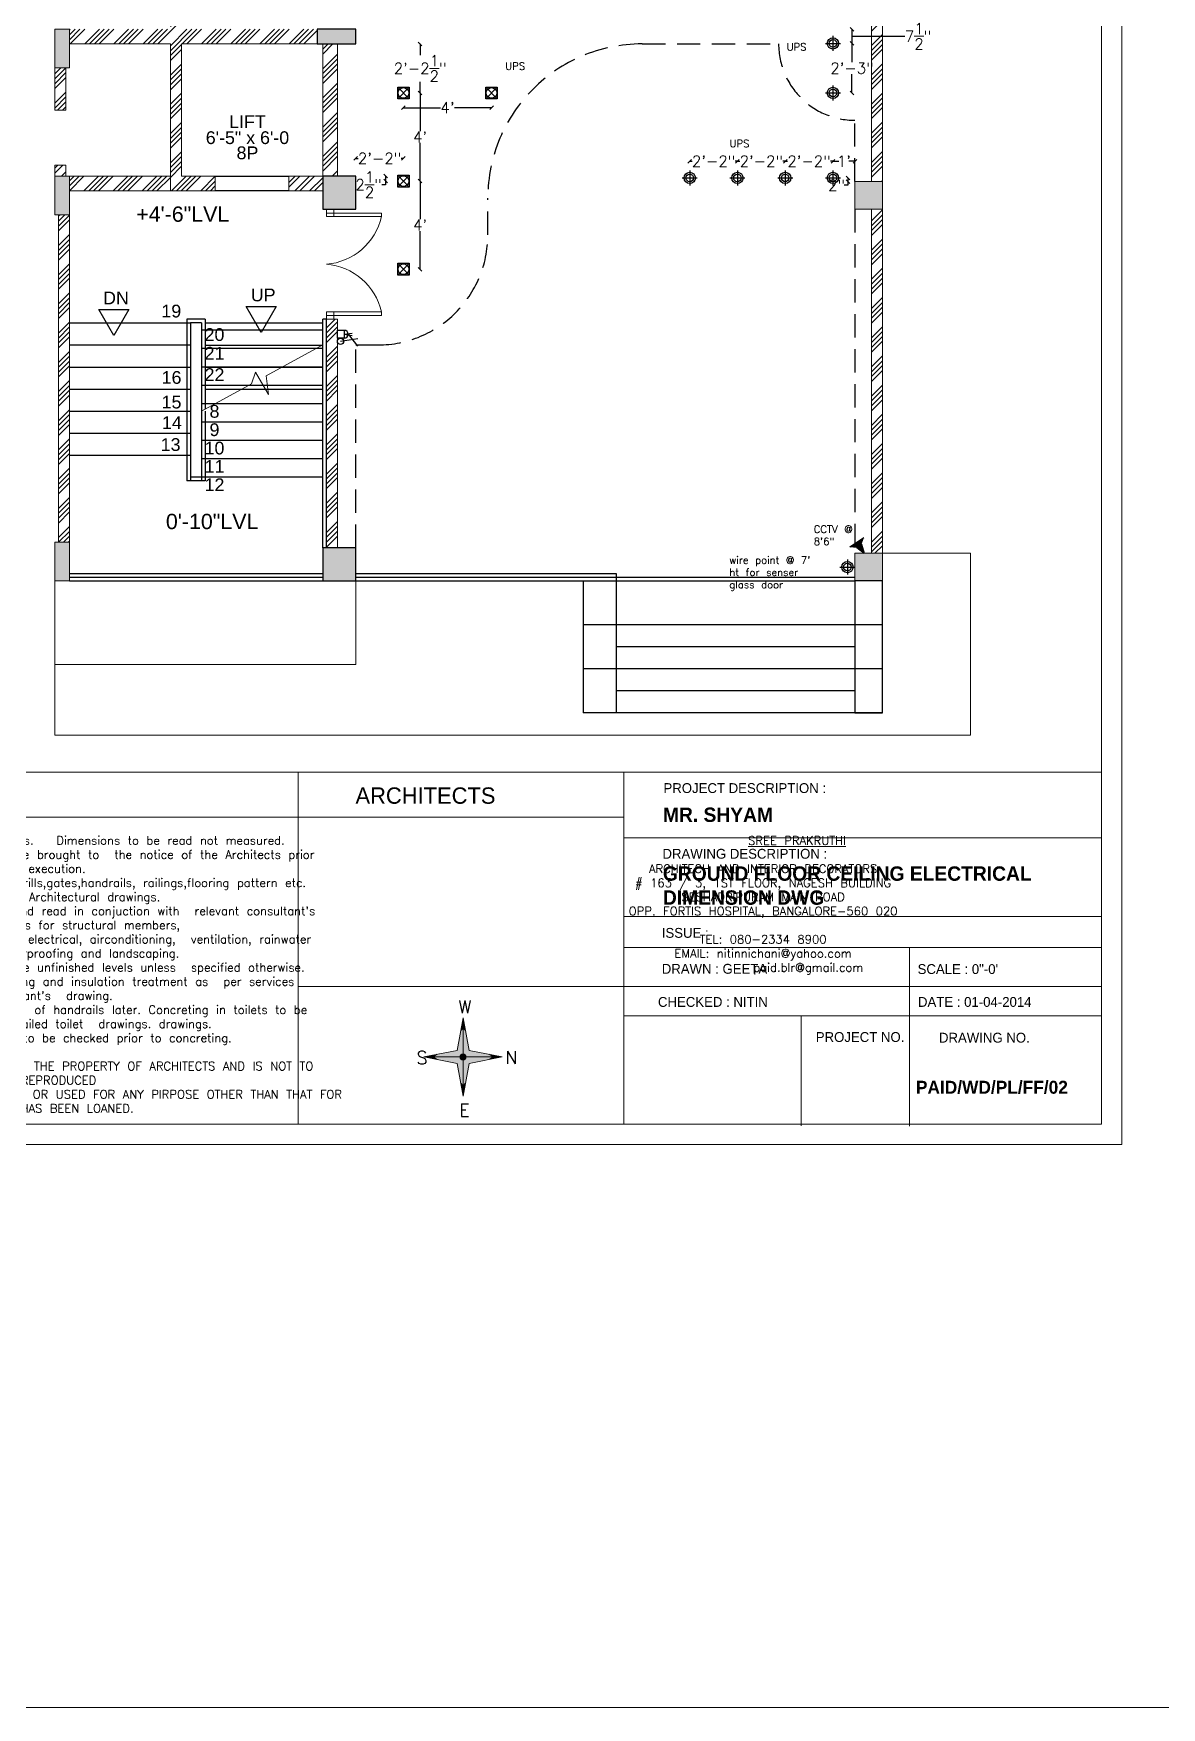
# Model space of a CAD drawing. Header units: inches. Extents: x 111501 to 134888, y 46021 to 52102.
# Drawn here: x 112043 to 112658, y 46021 to 46933 of the extents above; entities that cross this region are included whole.
import ezdxf
from ezdxf.enums import TextEntityAlignment as Align

# ---------------------------------------------------------------- set-up
doc = ezdxf.new("R2010")
doc.units = ezdxf.units.IN
doc.header["$MEASUREMENT"] = 0
doc.linetypes.add('DASHED', pattern=[19.05, 12.7, -6.35])
for name, color, linetype in [('10', 1, 'Continuous'), ('D', 251, 'Continuous'), ('electrical layout', 250, 'Continuous'), ('electrical planing', 251, 'Continuous'), ('H', 9, 'Continuous'), ('RO', 7, 'Continuous'), ('staircase', 6, 'Continuous')]:
    doc.layers.add(name, color=color, linetype=linetype)
for name, color, linetype, lineweight in [('column', 252, 'Continuous', 9), ('dimension', 250, 'Continuous', 0), ('DOOR', 1, 'Continuous', 0), ('SHEET', 7, 'Continuous', 30), ('text1', 7, 'Continuous', 0), ('wall', 7, 'Continuous', 9)]:
    doc.layers.add(name, color=color, linetype=linetype, lineweight=lineweight)
doc.styles.add('A', font='arial.ttf')
doc.styles.get("Standard").update_dxf_attribs({"font": 'txt.shx', "height": 6})
doc.styles.add('style4', font='GOTHIC.TTF', dxfattribs={"height": 18})
doc.dimstyles.new('Standard$0', dxfattribs={"dimtxt": 4, "dimasz": 2, "dimexe": 0.125, "dimexo": 0.125, "dimgap": 0.25, "dimtad": 0, "dimtih": 1, "dimtoh": 1, "dimdec": 1, "dimlfac": -1, "dimzin": 0, "dimdsep": 46, "dimlunit": 4, "dimtxsty": 'Standard', "dimblk": 'OBLIQUE', "dimblk1": 'DOTSMALL', "dimblk2": 'DOTSMALL', "dimcen": 0, "dimse1": 1, "dimse2": 1, "dimadec": 0, "dimazin": 0, "dimtfac": 1, "dimtdec": 1, "dimtofl": 0, "dimtmove": 0, "dimatfit": 3, "dimfxl": 1, "dimtolj": 1, "dimtzin": 0, "dimarcsym": 0})
pattern_1 = [(45, (62.915, 38.135), (-7.9549513, 7.9549513), []), (45, (65.566, 38.135), (-7.9549513, 7.9549513), []), (45, (68.218, 38.135), (-7.9549513, 7.9549513), []), (45, (70.87, 38.135), (-7.9549513, 7.9549513), [])]
pattern_2 = [(45, (13176.3165, 38.135), (-3.97747564, 3.97747564), []), (45, (13178.968, 38.135), (-3.97747564, 3.97747564), [])]

# ---------------------------------------------------------------- blocks, each defined once
blk = doc.blocks.new('cctv')
at = {"layer": 'electrical layout'}
h = blk.add_hatch(color=122, dxfattribs=at)
h.set_gradient(color1=(19, 236, 153), color2=(76, 0, 0), one_color=1)
h.paths.add_polyline_path([(24133.65, 5037.24), (24127.98, 5043.08), (24131.36, 5042.62), (24135.52, 5044.65), (24133.39, 5040.62)])
h = blk.add_hatch(color=122, dxfattribs=at)
h.set_gradient(color1=(19, 236, 153), color2=(76, 0, 0), rotation=90, one_color=1, name='HEMISPHERICAL')
h.paths.add_polyline_path([(24127.98, 5043.08), (24131.36, 5042.62), (24135.52, 5044.65), (24133.39, 5040.62), (24133.65, 5037.24)])
at = {"layer": 'electrical layout', "color": 7}
blk.add_lwpolyline([(24133.39, 5040.62), (24135.52, 5044.65), (24135.52, 5044.65), (24131.36, 5042.62)], dxfattribs=at)
blk = doc.blocks.new('cct')
at = {"linetype": 'ByBlock'}
for p, q in [((-259.9, 4767.2), (-256.1, 4774.3)), ((-252.5, 4770.7), (-259.9, 4767.2)), ((-256.1, 4774.3), (-256.6, 4780.6)), ((-256.6, 4780.6), (-246.3, 4769.8))]:
    blk.add_line(p, q, dxfattribs=at)
at = {"layer": 'electrical planing', "color": 6, "xscale": 1.768501453454219, "yscale": 1.768501453454219, "zscale": 1.768501453454219, "rotation": 179.2941866071456}
blk.add_blockref('cctv', (42530.4, 13162.2), dxfattribs=at)
blk = doc.blocks.new('15 amp')
at = {"color": 6}
for q in [(24132.99, 4855.15), (24133.82, 4855.15)]:
    blk.add_line((24133.41, 4852.4), q, dxfattribs=at)
blk.add_lwpolyline([(24132.02, 4852.4), (24134.79, 4852.4), (24134.79, 4849.94), (24132.02, 4849.94)], close=True, dxfattribs=at)
blk.add_arc((24133.41, 4852.4), 1.38, 0, 180, dxfattribs=at)
blk = doc.blocks.new('_Oblique')
at = {"color": 0, "linetype": 'ByBlock', "lineweight": -2}
blk.add_line((-0.5, -0.5), (0.5, 0.5), dxfattribs=at)
blk = doc.blocks.new('*D1129')
at = {"layer": 'Defpoints', "color": 0, "transparency": 16777216}
for p in [(112244.62, 46864.59), (112218.62, 46854.95), (112244.62, 46852.24)]:
    blk.add_point(p, dxfattribs=at)
at = {"layer": 'dimension', "color": 0, "lineweight": -2, "transparency": 16777216}
for p, q in [((112218.62, 46864.59), (112219.87, 46864.59)), ((112244.62, 46864.59), (112243.37, 46864.59))]:
    blk.add_line(p, q, dxfattribs=at)
at = {"layer": 'dimension', "color": 0, "lineweight": -2, "transparency": 16777216, "xscale": 2, "yscale": 2, "zscale": 2, "rotation": 180}
blk.add_blockref('_Oblique', (112218.62, 46864.59), dxfattribs=at)
at = {"layer": 'dimension', "color": 0, "lineweight": -2, "transparency": 16777216, "xscale": 2, "yscale": 2, "zscale": 2}
blk.add_blockref('_Oblique', (112244.62, 46864.59), dxfattribs=at)
at = {"layer": 'dimension', "color": 0, "lineweight": 5, "transparency": 16777216, "insert": (112231.62, 46864.59), "char_height": 6, "attachment_point": 5}
blk.add_mtext('\\A1;2\'-2"', dxfattribs=at)
blk = doc.blocks.new('_DOTSMALL')
at = {"color": 0, "linetype": 'ByBlock', "lineweight": -2, "const_width": 0.5}
blk.add_lwpolyline([(-0.0625, 0, 1), (0.0625, 0, 1)], format="xyb", close=True, dxfattribs=at)
blk = doc.blocks.new('*D1130')
at = {"layer": 'Defpoints', "color": 0, "transparency": 16777216}
for p in [(112244.62, 46852.24), (112253.72, 46852.24), (112244.62, 46804.24)]:
    blk.add_point(p, dxfattribs=at)
at = {"layer": 'dimension', "color": 0, "lineweight": -2, "transparency": 16777216}
for p, q in [((112253.72, 46852.24), (112253.72, 46831.49)), ((112253.72, 46804.24), (112253.72, 46824.99))]:
    blk.add_line(p, q, dxfattribs=at)
at = {"layer": 'dimension', "color": 0, "lineweight": -2, "transparency": 16777216, "xscale": 2, "yscale": 2, "zscale": 2}
for p, rotation in [((112253.72, 46852.24), 90), ((112253.72, 46804.24), 270)]:
    blk.add_blockref('_Oblique', p, dxfattribs=dict(at, rotation=rotation))
at = {"layer": 'dimension', "color": 0, "lineweight": 5, "transparency": 16777216, "insert": (112253.72, 46828.24), "char_height": 6, "attachment_point": 5}
blk.add_mtext("\\A1;4'", dxfattribs=at)
blk = doc.blocks.new('*D1131')
at = {"layer": 'Defpoints', "color": 0, "lineweight": 5, "transparency": 16777216}
for p in [(112244.62, 46900.24), (112253.72, 46900.24), (112244.62, 46852.24)]:
    blk.add_point(p, dxfattribs=at)
at = {"layer": 'dimension', "color": 0, "lineweight": -2, "transparency": 16777216}
for p, q in [((112253.72, 46900.24), (112253.72, 46879.49)), ((112253.72, 46852.24), (112253.72, 46872.99))]:
    blk.add_line(p, q, dxfattribs=at)
at = {"layer": 'dimension', "color": 0, "lineweight": -2, "transparency": 16777216, "xscale": 2, "yscale": 2, "zscale": 2}
for p, rotation in [((112253.72, 46900.24), 90), ((112253.72, 46852.24), 270)]:
    blk.add_blockref('_Oblique', p, dxfattribs=dict(at, rotation=rotation))
at = {"layer": 'dimension', "color": 0, "lineweight": 5, "transparency": 16777216, "insert": (112253.72, 46876.24), "char_height": 6, "attachment_point": 5}
blk.add_mtext("\\A1;4'", dxfattribs=at)
blk = doc.blocks.new('*D1132')
at = {"layer": 'Defpoints', "color": 0, "lineweight": 5, "transparency": 16777216}
for p in [(112253.72, 46926.95), (112259.09, 46926.95), (112244.62, 46900.24)]:
    blk.add_point(p, dxfattribs=at)
at = {"layer": 'dimension', "color": 0, "lineweight": -2, "transparency": 16777216}
for p, q in [((112253.72, 46926.95), (112253.72, 46920.85)), ((112253.72, 46900.24), (112253.72, 46906.35))]:
    blk.add_line(p, q, dxfattribs=at)
at = {"layer": 'dimension', "color": 0, "lineweight": -2, "transparency": 16777216, "xscale": 2, "yscale": 2, "zscale": 2}
for p, rotation in [((112253.72, 46926.95), 90), ((112253.72, 46900.24), 270)]:
    blk.add_blockref('_Oblique', p, dxfattribs=dict(at, rotation=rotation))
at = {"layer": 'dimension', "color": 0, "lineweight": 5, "transparency": 16777216, "insert": (112253.72, 46913.6), "char_height": 6, "attachment_point": 5}
blk.add_mtext('\\A1;2\'-2{\\H1.000000x;\\S1/2;}"', dxfattribs=at)
blk = doc.blocks.new('*D1133')
at = {"layer": 'Defpoints', "color": 0, "transparency": 16777216}
for p in [(112244.62, 46900.24), (112292.62, 46900.24), (112292.62, 46892.19)]:
    blk.add_point(p, dxfattribs=at)
at = {"layer": 'dimension', "color": 0, "lineweight": -2, "transparency": 16777216}
for p, q in [((112244.62, 46892.19), (112264.87, 46892.19)), ((112292.62, 46892.19), (112272.37, 46892.19))]:
    blk.add_line(p, q, dxfattribs=at)
at = {"layer": 'dimension', "color": 0, "lineweight": -2, "transparency": 16777216, "xscale": 2, "yscale": 2, "zscale": 2, "rotation": 180}
blk.add_blockref('_Oblique', (112244.62, 46892.19), dxfattribs=at)
at = {"layer": 'dimension', "color": 0, "lineweight": -2, "transparency": 16777216, "xscale": 2, "yscale": 2, "zscale": 2}
blk.add_blockref('_Oblique', (112292.62, 46892.19), dxfattribs=at)
at = {"layer": 'dimension', "color": 0, "lineweight": 5, "transparency": 16777216, "insert": (112268.62, 46892.19), "char_height": 6, "attachment_point": 5}
blk.add_mtext("\\A1;4'", dxfattribs=at)
blk = doc.blocks.new('*D1147')
at = {"layer": 'Defpoints', "color": 0, "lineweight": 5, "transparency": 16777216}
for p in [(112477.51, 46934.95), (112478.61, 46927.24), (112489, 46927.24)]:
    blk.add_point(p, dxfattribs=at)
at = {"layer": 'dimension', "color": 0, "lineweight": -2, "transparency": 16777216}
for p, q in [((112489, 46934.95), (112489, 46927.24)), ((112489, 46931.1), (112517.25, 46931.1)), ((112517.25, 46931.1), (112517.75, 46931.1))]:
    blk.add_line(p, q, dxfattribs=at)
at = {"layer": 'dimension', "color": 0, "lineweight": -2, "transparency": 16777216, "xscale": 2, "yscale": 2, "zscale": 2}
for p, rotation in [((112489, 46934.95), 90), ((112489, 46927.24), 270)]:
    blk.add_blockref('_Oblique', p, dxfattribs=dict(at, rotation=rotation))
at = {"layer": 'dimension', "color": 0, "lineweight": 5, "transparency": 16777216, "insert": (112525, 46931.1), "char_height": 6, "attachment_point": 5}
blk.add_mtext('\\A1;7{\\H1.000000x;\\S1/2;}"', dxfattribs=at)
blk = doc.blocks.new('*D1148')
at = {"layer": 'Defpoints', "color": 0, "lineweight": 5, "transparency": 16777216}
for p in [(112478.61, 46927.24), (112478.61, 46900.24), (112489, 46900.24)]:
    blk.add_point(p, dxfattribs=at)
at = {"layer": 'dimension', "color": 0, "lineweight": -2, "transparency": 16777216}
for p, q in [((112489, 46927.24), (112489, 46916.99)), ((112489, 46900.24), (112489, 46910.49))]:
    blk.add_line(p, q, dxfattribs=at)
at = {"layer": 'dimension', "color": 0, "lineweight": -2, "transparency": 16777216, "xscale": 2, "yscale": 2, "zscale": 2}
for p, rotation in [((112489, 46927.24), 90), ((112489, 46900.24), 270)]:
    blk.add_blockref('_Oblique', p, dxfattribs=dict(at, rotation=rotation))
at = {"layer": 'dimension', "color": 0, "lineweight": 5, "transparency": 16777216, "insert": (112489, 46913.74), "char_height": 6, "attachment_point": 5}
blk.add_mtext('\\A1;2\'-3"', dxfattribs=at)
blk = doc.blocks.new('*D1149')
at = {"layer": 'Defpoints', "color": 0, "transparency": 16777216}
for p in [(112478.61, 46863.07), (112478.61, 46853.95), (112490.61, 46851.95)]:
    blk.add_point(p, dxfattribs=at)
at = {"layer": 'dimension', "color": 0, "lineweight": -2, "transparency": 16777216}
for p, q in [((112478.61, 46863.07), (112481.86, 46863.07)), ((112490.61, 46863.07), (112487.36, 46863.07))]:
    blk.add_line(p, q, dxfattribs=at)
at = {"layer": 'dimension', "color": 0, "lineweight": -2, "transparency": 16777216, "xscale": 2, "yscale": 2, "zscale": 2, "rotation": 180}
blk.add_blockref('_Oblique', (112478.61, 46863.07), dxfattribs=at)
at = {"layer": 'dimension', "color": 0, "lineweight": -2, "transparency": 16777216, "xscale": 2, "yscale": 2, "zscale": 2}
blk.add_blockref('_Oblique', (112490.61, 46863.07), dxfattribs=at)
at = {"layer": 'dimension', "color": 0, "lineweight": 5, "transparency": 16777216, "insert": (112484.61, 46863.07), "char_height": 6, "attachment_point": 5}
blk.add_mtext("\\A1;1'", dxfattribs=at)
blk = doc.blocks.new('*D1150')
at = {"layer": 'Defpoints', "color": 0, "transparency": 16777216}
for p in [(112478.61, 46853.95), (112486.82, 46851.95), (112490.61, 46851.95)]:
    blk.add_point(p, dxfattribs=at)
at = {"layer": 'dimension', "color": 0, "lineweight": -2, "transparency": 16777216}
for p, q in [((112486.82, 46849.95), (112484.82, 46849.95)), ((112486.82, 46853.95), (112486.82, 46851.95)), ((112486.82, 46851.95), (112486.82, 46849.95))]:
    blk.add_line(p, q, dxfattribs=at)
at = {"layer": 'dimension', "color": 0, "lineweight": -2, "transparency": 16777216, "xscale": 2, "yscale": 2, "zscale": 2}
for p, rotation in [((112486.82, 46853.95), 90), ((112486.82, 46851.95), 270)]:
    blk.add_blockref('_Oblique', p, dxfattribs=dict(at, rotation=rotation))
at = {"layer": 'dimension', "color": 0, "lineweight": 5, "transparency": 16777216, "insert": (112480.57, 46849.95), "char_height": 6, "attachment_point": 5}
blk.add_mtext('\\A1;2"', dxfattribs=at)
blk = doc.blocks.new('*D1151')
at = {"layer": 'Defpoints', "color": 0, "lineweight": 5, "transparency": 16777216}
for p in [(112452.61, 46863.07), (112452.61, 46853.95), (112478.61, 46853.95)]:
    blk.add_point(p, dxfattribs=at)
at = {"layer": 'dimension', "color": 0, "lineweight": -2, "transparency": 16777216}
for p, q in [((112452.61, 46863.07), (112453.86, 46863.07)), ((112478.61, 46863.07), (112477.36, 46863.07))]:
    blk.add_line(p, q, dxfattribs=at)
at = {"layer": 'dimension', "color": 0, "lineweight": -2, "transparency": 16777216, "xscale": 2, "yscale": 2, "zscale": 2, "rotation": 180}
blk.add_blockref('_Oblique', (112452.61, 46863.07), dxfattribs=at)
at = {"layer": 'dimension', "color": 0, "lineweight": -2, "transparency": 16777216, "xscale": 2, "yscale": 2, "zscale": 2}
blk.add_blockref('_Oblique', (112478.61, 46863.07), dxfattribs=at)
at = {"layer": 'dimension', "color": 0, "lineweight": 5, "transparency": 16777216, "insert": (112465.61, 46863.07), "char_height": 6, "attachment_point": 5}
blk.add_mtext('\\A1;2\'-2"', dxfattribs=at)
blk = doc.blocks.new('*D1152')
at = {"layer": 'Defpoints', "color": 0, "lineweight": 5, "transparency": 16777216}
for p in [(112426.61, 46863.07), (112426.61, 46853.95), (112452.61, 46853.95)]:
    blk.add_point(p, dxfattribs=at)
at = {"layer": 'dimension', "color": 0, "lineweight": -2, "transparency": 16777216}
for p, q in [((112426.61, 46863.07), (112427.86, 46863.07)), ((112452.61, 46863.07), (112451.36, 46863.07))]:
    blk.add_line(p, q, dxfattribs=at)
at = {"layer": 'dimension', "color": 0, "lineweight": -2, "transparency": 16777216, "xscale": 2, "yscale": 2, "zscale": 2, "rotation": 180}
blk.add_blockref('_Oblique', (112426.61, 46863.07), dxfattribs=at)
at = {"layer": 'dimension', "color": 0, "lineweight": -2, "transparency": 16777216, "xscale": 2, "yscale": 2, "zscale": 2}
blk.add_blockref('_Oblique', (112452.61, 46863.07), dxfattribs=at)
at = {"layer": 'dimension', "color": 0, "lineweight": 5, "transparency": 16777216, "insert": (112439.61, 46863.07), "char_height": 6, "attachment_point": 5}
blk.add_mtext('\\A1;2\'-2"', dxfattribs=at)
blk = doc.blocks.new('*D1153')
at = {"layer": 'Defpoints', "color": 0, "lineweight": 5, "transparency": 16777216}
for p in [(112400.61, 46863.07), (112400.61, 46853.95), (112426.61, 46853.95)]:
    blk.add_point(p, dxfattribs=at)
at = {"layer": 'dimension', "color": 0, "lineweight": -2, "transparency": 16777216}
for p, q in [((112400.61, 46863.07), (112401.86, 46863.07)), ((112426.61, 46863.07), (112425.36, 46863.07))]:
    blk.add_line(p, q, dxfattribs=at)
at = {"layer": 'dimension', "color": 0, "lineweight": -2, "transparency": 16777216, "xscale": 2, "yscale": 2, "zscale": 2, "rotation": 180}
blk.add_blockref('_Oblique', (112400.61, 46863.07), dxfattribs=at)
at = {"layer": 'dimension', "color": 0, "lineweight": -2, "transparency": 16777216, "xscale": 2, "yscale": 2, "zscale": 2}
blk.add_blockref('_Oblique', (112426.61, 46863.07), dxfattribs=at)
at = {"layer": 'dimension', "color": 0, "lineweight": 5, "transparency": 16777216, "insert": (112413.61, 46863.07), "char_height": 6, "attachment_point": 5}
blk.add_mtext('\\A1;2\'-2"', dxfattribs=at)
blk = doc.blocks.new('*D1338')
at = {"layer": 'Defpoints', "color": 0, "transparency": 16777216}
for p in [(112218.62, 46854.95), (112234.89, 46852.24), (112244.62, 46852.24)]:
    blk.add_point(p, dxfattribs=at)
at = {"layer": 'dimension', "color": 0, "lineweight": -2, "transparency": 16777216}
for p, q in [((112234.89, 46850.24), (112232.89, 46850.24)), ((112234.89, 46854.95), (112234.89, 46852.24)), ((112234.89, 46852.24), (112234.89, 46850.24))]:
    blk.add_line(p, q, dxfattribs=at)
at = {"layer": 'dimension', "color": 0, "lineweight": -2, "transparency": 16777216, "xscale": 2, "yscale": 2, "zscale": 2}
for p, rotation in [((112234.89, 46854.95), 90), ((112234.89, 46852.24), 270)]:
    blk.add_blockref('_Oblique', p, dxfattribs=dict(at, rotation=rotation))
at = {"layer": 'dimension', "color": 0, "lineweight": 5, "transparency": 16777216, "insert": (112225.64, 46850.24), "char_height": 6, "attachment_point": 5}
blk.add_mtext('\\A1;2{\\H1.000000x;\\S1/2;}"', dxfattribs=at)

msp = doc.modelspace()

# ---------------------------------------------------------------- hatches: boundary and pattern name
at = {"layer": 'column'}
h = msp.add_hatch(color=256, dxfattribs=at)
h.paths.add_polyline_path([(112218.62, 47038.24), (112200.62, 47038.24), (112200.62, 47020.24), (112218.62, 47020.24)])
h.paths.add_polyline_path([(112197.62, 46926.95), (112218.62, 46926.95), (112218.62, 46934.95), (112197.62, 46934.95)])
h.paths.add_polyline_path([(112218.62, 46854.95), (112200.62, 46854.95), (112200.62, 46836.95), (112218.62, 46836.95)])
h = msp.add_hatch(color=256, dxfattribs=at)
h.paths.add_polyline_path([(112054.62, 46934.95), (112054.62, 46913.95), (112062.62, 46913.95), (112062.62, 46934.95)])
h.paths.add_polyline_path([(112054.62, 46854.95), (112054.62, 46833.95), (112062.62, 46833.95), (112062.62, 46854.95)])
h = msp.add_hatch(color=256, dxfattribs=at)
h.paths.add_polyline_path([(112505.61, 46848), (112505.61, 46837), (112494.61, 46837), (112494.61, 46848)])
h.paths.add_polyline_path([(112494.61, 46848), (112494.61, 46852), (112505.61, 46852), (112505.61, 46848)])
h.paths.add_polyline_path([(112494.61, 46837), (112490.61, 46837), (112490.61, 46848), (112494.61, 46848)])
h.paths.add_polyline_path([(112490.61, 46852), (112494.61, 46852), (112494.61, 46848), (112490.61, 46848)])
for points in [[(112054.62, 46655.52), (112054.62, 46634.52), (112062.62, 46634.52), (112062.62, 46655.52)], [(112218.62, 46652.52), (112200.62, 46652.52), (112200.62, 46634.52), (112218.62, 46634.52)]]:
    msp.add_hatch(color=256, dxfattribs=at).paths.add_polyline_path(points)
h = msp.add_hatch(color=256, dxfattribs=at)
h.paths.add_polyline_path([(112505.61, 46645.52), (112505.61, 46634.52), (112494.61, 46634.52), (112494.61, 46645.52)])
h.paths.add_polyline_path([(112494.61, 46645.52), (112494.61, 46649.52), (112505.61, 46649.52), (112505.61, 46645.52)])
h.paths.add_polyline_path([(112494.61, 46634.52), (112490.61, 46634.52), (112490.61, 46645.52), (112494.61, 46645.52)])
h.paths.add_polyline_path([(112490.61, 46649.52), (112494.61, 46649.52), (112494.61, 46645.52), (112490.61, 46645.52)])
at = {"layer": 'SHEET', "lineweight": 5}
h = msp.add_hatch(color=0, dxfattribs=at)
h.set_gradient(color1=(0, 0, 41), one_color=1, tint=1, name='CYLINDER')
h.paths.add_polyline_path([(112277.11, 46396.56), (112275.81, 46389.53), (112277.11, 46390.84)])
h.paths.add_polyline_path([(112277.11, 46396.56), (112277.11, 46390.84), (112278.41, 46389.53)])
h = msp.add_hatch(color=0, dxfattribs=at)
h.set_gradient(color1=(186, 79, 131), one_color=1, tint=1, name='INVHEMISPHERICAL')
h.paths.add_polyline_path([(112260.75, 46375.18), (112262.95, 46373.76), (112273.81, 46371.62), (112275.81, 46360.82), (112277.11, 46359.51), (112277.11, 46375.18)])
h.paths.add_polyline_path([(112293.47, 46375.18), (112291.27, 46376.6), (112280.41, 46378.73), (112278.41, 46389.53), (112277.11, 46390.84), (112277.11, 46375.18)])
h = msp.add_hatch(color=0, dxfattribs=at)
h.set_gradient(color1=(186, 79, 131), one_color=1, tint=1, name='CURVED')
h.paths.add_polyline_path([(112277.11, 46390.84), (112275.81, 46389.53), (112273.81, 46378.73), (112262.95, 46376.6), (112260.75, 46375.18), (112277.11, 46375.18)])
h.paths.add_polyline_path([(112277.11, 46359.51), (112278.41, 46360.82), (112280.41, 46371.62), (112291.27, 46373.76), (112293.47, 46375.18), (112277.11, 46375.18)])
h = msp.add_hatch(color=0, dxfattribs=at)
h.set_gradient(color1=(0, 0, 41), one_color=1, tint=1, name='CURVED')
h.paths.add_polyline_path([(112255.73, 46375.18), (112260.75, 46375.18), (112262.95, 46376.6)])
h.paths.add_polyline_path([(112255.73, 46375.18), (112262.95, 46373.76), (112260.75, 46375.18)])
h = msp.add_hatch(color=0, dxfattribs=at)
h.set_gradient(color1=(186, 79, 131), one_color=1, tint=1, name='SPHERICAL')
edge = h.paths.add_edge_path()
edge.add_arc((112277.11, 46375.18), 1.72, 0, 360)
h = msp.add_hatch(color=0, dxfattribs=at)
h.set_gradient(color1=(0, 0, 41), one_color=1, tint=1, name='INVCURVED')
h.paths.add_polyline_path([(112298.49, 46375.18), (112293.47, 46375.18), (112291.27, 46373.76)])
h.paths.add_polyline_path([(112298.49, 46375.18), (112291.27, 46376.6), (112293.47, 46375.18)])
h = msp.add_hatch(color=0, dxfattribs=at)
h.set_gradient(color1=(0, 0, 41), one_color=1, tint=1)
h.paths.add_polyline_path([(112277.11, 46359.51), (112275.81, 46360.82), (112277.11, 46353.8)])
h.paths.add_polyline_path([(112277.11, 46353.8), (112278.41, 46360.82), (112277.11, 46359.51)])
at = {"layer": 'wall', "lineweight": 5}
h = msp.add_hatch(dxfattribs=at)
h.set_pattern_fill('ANSI34', color=256, scale=15, style=0)
h.set_pattern_definition(pattern_1)
h.paths.add_polyline_path([(112117.62, 46926.95), (112117.62, 46846.95), (112142.12, 46846.95), (112142.12, 46854.95), (112123.62, 46854.95), (112123.62, 46926.95), (112197.62, 46926.95), (112197.62, 46934.95), (112123.62, 46934.95), (112123.62, 47025.74), (112117.62, 47025.74), (112117.62, 46934.95), (112062.62, 46934.95), (112062.62, 46926.95)])
h = msp.add_hatch(dxfattribs=at)
h.set_pattern_fill('ANSI34', color=256, scale=15, style=0)
h.set_pattern_definition(pattern_1)
h.paths.add_polyline_path([(112499.61, 46851.95), (112505.61, 46851.95), (112505.61, 47021.74), (112499.61, 47021.74)])
h = msp.add_hatch(dxfattribs=at)
h.set_pattern_fill('ANSI34', color=256, scale=15, style=0)
h.set_pattern_definition(pattern_1)
h.paths.add_polyline_path([(112200.62, 46854.95), (112208.62, 46854.95), (112208.62, 46926.95), (112200.62, 46926.95)])
h = msp.add_hatch(dxfattribs=at)
h.set_pattern_fill('ANSI34', color=256, scale=15, style=0)
h.set_pattern_definition(pattern_1)
h.paths.add_polyline_path([(112054.62, 46890.95), (112060.62, 46890.95), (112060.62, 46913.95), (112054.62, 46913.95)])
h = msp.add_hatch(dxfattribs=at)
h.set_pattern_fill('ANSI32', color=256, scale=15, style=0)
h.set_pattern_definition(pattern_2)
h.paths.add_polyline_path([(112054.62, 46860.95), (112054.62, 46854.95), (112060.62, 46854.95), (112060.62, 46860.95)])
h = msp.add_hatch(dxfattribs=at)
h.set_pattern_fill('ANSI34', color=256, scale=15, style=0)
h.set_pattern_definition(pattern_1)
h.paths.add_polyline_path([(112062.62, 46846.95), (112117.62, 46846.95), (112117.62, 46854.95), (112062.62, 46854.95)])
h = msp.add_hatch(dxfattribs=at)
h.set_pattern_fill('ANSI32', color=256, scale=15, style=0)
h.set_pattern_definition(pattern_2)
h.paths.add_polyline_path([(112182.12, 46846.95), (112200.62, 46846.95), (112200.62, 46854.95), (112182.12, 46854.95)])
h = msp.add_hatch(dxfattribs=at)
h.set_pattern_fill('ANSI34', color=256, scale=15, style=0)
h.set_pattern_definition(pattern_1)
h.paths.add_polyline_path([(112062.62, 46655.52), (112062.62, 46833.95), (112056.62, 46833.95), (112056.62, 46655.52), (112062.62, 46655.52)])
h = msp.add_hatch(dxfattribs=at)
h.set_pattern_fill('ANSI34', color=256, scale=15, style=0)
h.set_pattern_definition(pattern_1)
h.paths.add_polyline_path([(112505.61, 46649.52), (112505.61, 46836.95), (112499.61, 46836.95), (112499.61, 46742.95), (112499.61, 46649.52)])
h = msp.add_hatch(dxfattribs=at)
h.set_pattern_fill('ANSI34', color=256, scale=15, style=0)
h.set_pattern_definition(pattern_1)
h.paths.add_polyline_path([(112202.62, 46652.52), (112202.62, 46776.95), (112208.62, 46776.95), (112208.62, 46770.95), (112208.62, 46766.7), (112208.62, 46765.23, 0.072171), (112208.62, 46764.73), (112208.62, 46652.52)])

# ---------------------------------------------------------------- linework, layer by layer
at = {"lineweight": 5}
msp.add_lwpolyline([(112202.62, 46652.52), (112208.62, 46652.52), (112208.62, 46776.95), (112202.62, 46776.95)], close=True, dxfattribs=at)
at = {"layer": '10', "linetype": 'Continuous'}
for p, q in [((112136.56, 46776.97), (112126.68, 46776.97)), ((112134.56, 46774.97), (112128.68, 46774.97))]:
    msp.add_line(p, q, dxfattribs=at)
for points in [[(112086.86, 46768.22), (112078.69, 46782.38), (112095.04, 46782.38)], [(112167.08, 46769.85), (112158.91, 46784.01), (112175.26, 46784.01)]]:
    msp.add_lwpolyline(points, close=True, dxfattribs=at)
at = {"layer": 'column'}
msp.add_line((112200.62, 46776.95), (112200.62, 46774.95), dxfattribs=at)
for points in [[(112062.62, 46913.95), (112062.62, 46934.95), (112054.62, 46934.95), (112054.62, 46913.95)], [(112062.62, 46833.95), (112062.62, 46854.95), (112054.62, 46854.95), (112054.62, 46833.95)], [(112505.61, 46851.95), (112490.61, 46851.95), (112490.61, 46836.95), (112505.61, 46836.95)], [(112062.62, 46634.52), (112062.62, 46655.52), (112054.62, 46655.52), (112054.62, 46634.52)], [(112505.61, 46649.52), (112490.61, 46649.52), (112490.61, 46634.52), (112505.61, 46634.52)]]:
    msp.add_lwpolyline(points, close=True, dxfattribs=at)
at = {"layer": 'DOOR', "linetype": 'Continuous'}
for p, q in [((112169.8, 46746.17), (112200.62, 46762.97)), ((112134.56, 46726.97), (112161.86, 46741.84)), ((112163.93, 46748.15), (112161.86, 46741.84)), ((112163.93, 46748.15), (112171.17, 46736.06)), ((112171.17, 46736.06), (112169.8, 46746.17))]:
    msp.add_line(p, q, dxfattribs=at)
at = {"layer": 'DOOR', "color": 5, "linetype": 'Continuous', "lineweight": 0, "elevation": 0.11}
for points in [[(112202.63, 46836.94), (112202.63, 46832.94), (112206.63, 46832.94), (112206.63, 46836.94)], [(112202.63, 46832.94), (112202.63, 46834.79), (112232.68, 46834.79), (112232.68, 46832.94)]]:
    msp.add_lwpolyline(points, close=True, dxfattribs=at)
at = {"layer": 'DOOR', "color": 5, "linetype": 'Continuous', "lineweight": 0}
for points in [[(112202.62, 46780.95), (112202.62, 46779.1), (112232.67, 46779.1), (112232.67, 46780.95)], [(112202.62, 46776.95), (112202.62, 46780.95), (112206.62, 46780.95), (112206.62, 46776.95)]]:
    msp.add_lwpolyline(points, close=True, dxfattribs=at)
for centre, start, end in [((112200.03, 46840.32, 0.17), 274.4624, 347.26518), ((112200.01, 46773.57, 0.06), 12.73574, 85.52163)]:
    msp.add_arc(centre, 33.48, start, end, dxfattribs=at)
at = {"layer": 'electrical layout', "color": 234}
for p, q in [((112474.52, 46927.24), (112482.71, 46927.24)), ((112478.61, 46931.33), (112478.61, 46923.15)), ((112478.61, 46904.33), (112478.61, 46896.15)), ((112241.59, 46903.49), (112247.66, 46896.99)), ((112247.66, 46903.49), (112241.59, 46896.99)), ((112289.59, 46903.49), (112295.66, 46896.99)), ((112295.66, 46903.49), (112289.59, 46896.99)), ((112474.52, 46900.24), (112482.71, 46900.24)), ((112241.59, 46855.49), (112247.66, 46848.99)), ((112247.66, 46855.49), (112241.59, 46848.99)), ((112396.52, 46853.95), (112404.71, 46853.95)), ((112400.61, 46858.04), (112400.61, 46849.86)), ((112422.52, 46853.95), (112430.71, 46853.95)), ((112426.61, 46858.04), (112426.61, 46849.86)), ((112448.52, 46853.95), (112456.71, 46853.95)), ((112452.61, 46858.04), (112452.61, 46849.86)), ((112474.52, 46853.95), (112482.71, 46853.95)), ((112478.61, 46858.04), (112478.61, 46849.86)), ((112241.59, 46807.49), (112247.66, 46800.99)), ((112247.66, 46807.49), (112241.59, 46800.99)), ((112482.43, 46642.02), (112490.61, 46642.02)), ((112486.52, 46646.11), (112486.52, 46637.93))]:
    msp.add_line(p, q, dxfattribs=at)
for points in [[(112241.59, 46903.49), (112247.66, 46903.49), (112247.66, 46896.99), (112241.59, 46896.99)], [(112241.59, 46903.49), (112247.66, 46903.49), (112247.66, 46896.99), (112241.59, 46896.99)], [(112241.59, 46903.49), (112247.66, 46903.49), (112247.66, 46896.99), (112241.59, 46896.99)], [(112289.59, 46903.49), (112295.66, 46903.49), (112295.66, 46896.99), (112289.59, 46896.99)], [(112289.59, 46903.49), (112295.66, 46903.49), (112295.66, 46896.99), (112289.59, 46896.99)], [(112289.59, 46903.49), (112295.66, 46903.49), (112295.66, 46896.99), (112289.59, 46896.99)], [(112241.59, 46855.49), (112247.66, 46855.49), (112247.66, 46848.99), (112241.59, 46848.99)], [(112241.59, 46855.49), (112247.66, 46855.49), (112247.66, 46848.99), (112241.59, 46848.99)], [(112241.59, 46855.49), (112247.66, 46855.49), (112247.66, 46848.99), (112241.59, 46848.99)], [(112241.59, 46807.49), (112247.66, 46807.49), (112247.66, 46800.99), (112241.59, 46800.99)], [(112241.59, 46807.49), (112247.66, 46807.49), (112247.66, 46800.99), (112241.59, 46800.99)], [(112241.59, 46807.49), (112247.66, 46807.49), (112247.66, 46800.99), (112241.59, 46800.99)]]:
    msp.add_lwpolyline(points, close=True, dxfattribs=at)
for centre, radius in [((112478.61, 46927.24), 3.07), ((112478.61, 46927.24), 2.05), ((112244.62, 46900.24), 2.92), ((112244.62, 46900.24), 2.92), ((112244.62, 46900.24), 2.92), ((112292.62, 46900.24), 2.92), ((112292.62, 46900.24), 2.92), ((112292.62, 46900.24), 2.92), ((112478.61, 46900.24), 3.07), ((112478.61, 46900.24), 2.05), ((112244.62, 46852.24), 2.92), ((112244.62, 46852.24), 2.92), ((112244.62, 46852.24), 2.92), ((112400.61, 46853.95), 3.07), ((112400.61, 46853.95), 2.05), ((112426.61, 46853.95), 3.07), ((112426.61, 46853.95), 2.05), ((112452.61, 46853.95), 3.07), ((112452.61, 46853.95), 2.05), ((112478.61, 46853.95), 3.07), ((112478.61, 46853.95), 2.05), ((112244.62, 46804.24), 2.92), ((112244.62, 46804.24), 2.92), ((112244.62, 46804.24), 2.92), ((112486.52, 46642.02), 3.07), ((112486.52, 46642.02), 2.05)]:
    msp.add_circle(centre, radius, dxfattribs=at)
at = {"layer": 'electrical planing', "color": 6}
msp.add_line((112214.65, 46768.59), (112219.58, 46762.41), dxfattribs=at)
at = {"layer": 'electrical planing', "color": 6, "ltscale": 0.5}
msp.add_line((112210.33, 46764.98), (112219.73, 46766.42), dxfattribs=at)
msp.add_circle((112210.33, 46764.98), 1.72, dxfattribs=at)
at = {"layer": 'H', "linetype": 'DASHED'}
for p, q in [((112374.62, 46926.95), (112449.05, 46926.95)), ((112490.61, 46851.95), (112490.61, 46885.38)), ((112290.62, 46822.97), (112290.62, 46842.95)), ((112490.61, 46836.95), (112490.61, 46649.52)), ((112218.62, 46762.97), (112230.62, 46762.97)), ((112218.62, 46652.52), (112218.62, 46762.97))]:
    msp.add_line(p, q, dxfattribs=at)
at = {"layer": 'H'}
for p, q in [((112200.62, 46770.97), (112134.56, 46770.97)), ((112200.62, 46760.97), (112134.56, 46760.97)), ((112200.62, 46750.97), (112134.56, 46750.97)), ((112200.62, 46740.97), (112134.56, 46740.97))]:
    msp.add_line(p, q, dxfattribs=at)
at = {"layer": 'H', "linetype": 'DASHED'}
for centre, radius, start, end in [((112374.62, 46842.95), 84, 90, 180), ((112490.61, 46926.95), 41.57, 180, 270), ((112230.62, 46822.97), 60, 270, 0)]:
    msp.add_arc(centre, radius, start, end, dxfattribs=at)
at = {"layer": 'RO', "color": 7, "linetype": 'Continuous'}
for points in [[(112197.62, 46926.95), (112218.62, 46926.95), (112218.62, 46934.95), (112197.62, 46934.95)], [(112218.62, 46854.95), (112200.62, 46854.95), (112200.62, 46836.95), (112218.62, 46836.95)], [(112218.62, 46652.52), (112200.62, 46652.52), (112200.62, 46634.52), (112218.62, 46634.52)]]:
    msp.add_lwpolyline(points, close=True, dxfattribs=at)
at = {"layer": 'SHEET', "color": 0, "lineweight": 5, "ltscale": 25}
for p, q in [((112624.92, 46530.3), (111798.7, 46530.3)), ((112187.21, 46530.3), (112187.21, 46338.49)), ((112364.68, 46530.3), (112364.68, 46338.49)), ((112364.68, 46505.69), (111798.7, 46505.69)), ((112461.31, 46397.65), (112461.31, 46337.58))]:
    msp.add_line(p, q, dxfattribs=at)
at = {"layer": 'SHEET', "color": 0, "lineweight": 5}
for p, q in [((112277.11, 46396.56, 8.42), (112273.81, 46378.73, 8.42)), ((112277.11, 46396.56, 8.42), (112277.11, 46353.8, 8.42)), ((112277.11, 46396.56, 8.42), (112280.41, 46378.73, 8.42)), ((112277.11, 46390.84, 8.42), (112275.81, 46389.53, 8.42)), ((112277.11, 46390.84, 8.42), (112278.41, 46389.53, 8.42)), ((112255.73, 46375.18, 8.42), (112273.81, 46378.73, 8.42)), ((112260.75, 46375.18, 8.42), (112262.95, 46376.6, 8.42)), ((112298.49, 46375.18, 8.42), (112280.41, 46378.73, 8.42)), ((112293.47, 46375.18, 8.42), (112291.27, 46376.6, 8.42)), ((112255.73, 46375.18, 8.42), (112298.49, 46375.18, 8.42)), ((112255.73, 46375.18, 8.42), (112273.81, 46371.62, 8.42)), ((112260.75, 46375.18, 8.42), (112262.95, 46373.76, 8.42)), ((112273.81, 46371.62, 8.42), (112277.11, 46353.8, 8.42)), ((112280.41, 46371.62, 8.42), (112277.11, 46353.8, 8.42)), ((112298.49, 46375.18, 8.42), (112280.41, 46371.62, 8.42)), ((112293.47, 46375.18, 8.42), (112291.27, 46373.76, 8.42)), ((112277.11, 46359.51, 8.42), (112275.81, 46360.82, 8.42)), ((112277.11, 46359.51, 8.42), (112278.41, 46360.82, 8.42))]:
    msp.add_line(p, q, dxfattribs=at)
at = {"layer": 'SHEET', "color": 0, "lineweight": 5, "ltscale": 25}
for points in [[(111787.64, 46327.43), (112635.98, 46327.43), (112635.98, 48100.82), (111787.64, 48100.82)], [(111798.7, 46338.49), (112624.92, 46338.49), (112624.92, 48089.76), (111798.7, 48089.76)]]:
    msp.add_lwpolyline(points, close=True, dxfattribs=at)
for points in [[(112624.92, 46494.5), (112364.68, 46494.5)], [(112624.92, 46451.63), (112364.68, 46451.63)], [(112624.92, 46434.78), (112364.68, 46434.78)], [(112520.4, 46397.65), (112520.4, 46434.78)], [(112187.21, 46413.54), (112364.68, 46413.54)], [(112364.68, 46413.54), (112624.92, 46413.54)], [(112624.92, 46397.65), (112364.68, 46397.65)], [(112520.4, 46337.44), (112520.4, 46397.51)]]:
    msp.add_lwpolyline(points, dxfattribs=at)
at = {"layer": 'SHEET', "color": 0, "lineweight": 5}
msp.add_circle((112277.11, 46375.18, 8.42), 1.72, dxfattribs=at)
at = {"layer": 'staircase'}
for p, q in [((112142.12, 46854.95), (112182.12, 46854.95)), ((112182.12, 46846.95), (112142.12, 46846.95)), ((112126.68, 46776.97), (112126.68, 46726.97)), ((112136.56, 46776.97), (112136.56, 46728.06)), ((112202.62, 46776.95), (112200.62, 46776.95)), ((112200.62, 46738.97), (112200.62, 46776.95)), ((112202.62, 46652.52), (112202.62, 46776.95)), ((112062.62, 46774.97), (112128.68, 46774.97)), ((112128.68, 46774.97), (112128.68, 46726.97)), ((112134.56, 46774.97), (112134.56, 46726.97)), ((112136.56, 46774.95), (112200.62, 46774.95)), ((112062.62, 46762.97), (112128.68, 46762.97)), ((112136.56, 46762.95), (112200.62, 46762.95)), ((112062.62, 46750.97), (112128.68, 46750.97)), ((112136.56, 46750.95), (112200.62, 46750.95)), ((112062.62, 46738.97), (112128.68, 46738.97)), ((112136.56, 46738.95), (112200.62, 46738.95)), ((112200.62, 46690.97), (112200.62, 46738.97)), ((112062.62, 46726.97), (112128.68, 46726.97)), ((112126.68, 46726.97), (112126.68, 46688.97)), ((112128.68, 46726.97), (112128.68, 46688.97)), ((112200.62, 46730.97), (112134.56, 46730.97)), ((112134.56, 46726.97), (112134.56, 46688.97)), ((112136.56, 46726.97), (112136.56, 46688.97)), ((112062.62, 46714.97), (112128.68, 46714.97)), ((112200.62, 46720.97), (112134.56, 46720.97)), ((112200.62, 46710.97), (112134.56, 46710.97)), ((112062.62, 46702.97), (112128.68, 46702.97)), ((112200.62, 46700.97), (112134.56, 46700.97)), ((112136.56, 46688.97), (112126.68, 46688.97)), ((112134.56, 46690.97), (112128.68, 46690.97)), ((112200.62, 46690.97), (112134.56, 46690.97)), ((112200.62, 46652.52), (112200.62, 46690.97)), ((112062.62, 46638.52), (112200.62, 46638.52)), ((112062.62, 46636.52), (112200.62, 46636.52)), ((112062.62, 46634.52), (112200.62, 46634.52)), ((112218.62, 46638.52), (112360.61, 46638.52)), ((112218.62, 46636.52), (112342.61, 46636.52)), ((112218.62, 46634.52), (112342.61, 46634.52)), ((112342.61, 46636.52), (112487.46, 46636.52)), ((112342.61, 46634.52), (112342.61, 46562.52)), ((112342.61, 46634.52), (112487.46, 46634.52)), ((112360.61, 46638.52), (112360.61, 46634.52)), ((112360.61, 46634.52), (112360.61, 46562.52)), ((112483.9, 46634.52), (112490.61, 46634.52)), ((112487.68, 46636.52), (112490.61, 46636.52)), ((112490.61, 46634.52), (112490.61, 46562.52)), ((112505.61, 46610.52), (112342.61, 46610.52)), ((112490.61, 46598.52), (112360.61, 46598.52)), ((112505.61, 46586.52), (112342.61, 46586.52)), ((112490.61, 46574.52), (112360.61, 46574.52)), ((112505.61, 46562.52), (112342.61, 46562.52))]:
    msp.add_line(p, q, dxfattribs=at)
msp.add_lwpolyline([(112490.61, 46562.52), (112505.61, 46562.52), (112505.61, 46634.52), (112490.61, 46634.52)], close=True, dxfattribs=at)
at = {"layer": 'wall'}
for p, q in [((112499.61, 46851.95), (112499.61, 47021.74)), ((112505.61, 46851.95), (112505.61, 47021.74)), ((112117.62, 46926.95), (112062.62, 46926.95)), ((112117.62, 46846.95), (112117.62, 46926.95)), ((112197.62, 46926.95), (112123.62, 46926.95)), ((112123.62, 46854.95), (112123.62, 46926.95)), ((112200.62, 46846.97), (112200.62, 46926.95)), ((112208.62, 46854.95), (112208.62, 46926.95)), ((112142.12, 46854.95), (112123.62, 46854.95)), ((112142.12, 46854.95), (112142.12, 46846.95)), ((112200.62, 46854.95), (112182.12, 46854.95)), ((112182.12, 46854.95), (112182.12, 46846.95)), ((112142.12, 46846.95), (112117.62, 46846.95)), ((112200.62, 46846.95), (112182.12, 46846.95)), ((112056.62, 46833.95), (112056.62, 46655.52)), ((112062.62, 46838.97), (112062.62, 46640.52)), ((112499.61, 46649.52), (112499.61, 46836.95)), ((112505.61, 46649.52), (112505.61, 46836.95))]:
    msp.add_line(p, q, dxfattribs=at)
at = {"layer": 'wall', "lineweight": 5}
for p, q in [((112505.61, 46649.52), (112553.61, 46649.52)), ((112553.61, 46649.52), (112553.61, 46550.47)), ((112054.62, 46634.52), (112054.62, 46550.47)), ((112218.62, 46634.52), (112218.62, 46588.97)), ((112218.62, 46588.97), (112054.62, 46588.97)), ((112553.61, 46550.47), (112054.62, 46550.47))]:
    msp.add_line(p, q, dxfattribs=at)
msp.add_lwpolyline([(111708.02, 50109.69), (121840.05, 50109.69), (121840.05, 46020.82), (111708.02, 46020.82)], close=True, dxfattribs=at)
at = {"layer": 'wall'}
for points in [[(112054.62, 46913.95), (112060.62, 46913.95), (112060.62, 46890.95), (112054.62, 46890.95)], [(112054.62, 46854.95), (112060.62, 46854.95), (112060.62, 46860.95), (112054.62, 46860.95)], [(112117.62, 46846.95), (112062.62, 46846.95), (112062.62, 46854.95), (112117.62, 46854.95)]]:
    msp.add_lwpolyline(points, close=True, dxfattribs=at)

# ---------------------------------------------------------------- block references
at = {"layer": 'electrical layout', "xscale": 0.6159647207180468, "yscale": 0.6159647207180468, "zscale": 0.6159647207180468, "rotation": 79.7341119052411}
msp.add_blockref('cct', (115413.53, 46283.74), dxfattribs=at)
at = {"layer": 'electrical planing', "color": 6, "xscale": 1.533948984344423, "yscale": 1.533948984344423, "zscale": 1.533948984344423, "rotation": 270}
msp.add_blockref('15 amp', (104769.06, 83788.24), dxfattribs=at)

# ---------------------------------------------------------------- texts
at = {"layer": 'D', "style": 'A'}
for s, height, p in [('LIFT', 6.95, (112159.65, 46881.1)), ('6\'-5" x 6\'-0', 6.9498, (112159.65, 46872.42)), ('8P', 6.95, (112159.65, 46864.16)), ('DN', 6.95, (112087.99, 46785.12)), ('UP', 6.95, (112168.21, 46786.75)), ('19', 6.95, (112118.15, 46777.97)), ('20', 6.95, (112141.68, 46765.17)), ('21', 6.95, (112141.68, 46754.99)), ('22', 6.95, (112141.68, 46743.35)), ('16', 6.95, (112118.28, 46741.81)), ('15', 6.95, (112118.28, 46728.4)), ('14', 6.95, (112118.45, 46717.2)), ('8', 6.95, (112141.68, 46723.35)), ('9', 6.95, (112141.68, 46713.35)), ('13', 6.95, (112117.77, 46705.25)), ('10', 6.95, (112141.68, 46703.35)), ('11', 6.95, (112141.68, 46693.35)), ('12', 6.95, (112141.68, 46683.35))]:
    msp.add_text(s, height=height, dxfattribs=at).set_placement(p, align=Align.CENTER)
for s, p in [('+4\'-6"LVL', (112099.02, 46830.08)), ('0\'-10"LVL', (112115.2, 46662.67))]:
    msp.add_text(s, height=8.34, dxfattribs=at).set_placement(p)
at = {"layer": 'electrical layout', "color": 0, "char_height": 4, "attachment_point": 1}
for s, insert, width in [('CCTV @ 8\'6"', (112468.17, 46664.61), 30.1224), ("wire point @ 7' ht for senser glass door", (112422.21, 46647.81), 52.11)]:
    msp.add_mtext(s, dxfattribs=dict(at, insert=insert, width=width))
at = {"layer": 'SHEET', "color": 0, "lineweight": 5}
for s, insert, char_height, width, attachment_point in [('{\\fCentury Gothic|b0|i0|c0|p34;ARCHITECTS}', (112256.63, 46517.47), 8.9254, 165.3361, 5), ("\\pi-0.13273,l0.14982,t18.435;1.^IAll dimensions in feet and inches.   Dimensions to be read not measured. \\P2.^IAmbiguities and discrepancies shall be brought to  the notice of the Architects prior \\P\\pt0.14982;to execution.\\P\\pt18.435;3.^IFor details such as doors,windows,grills,gates,handrails, railings,flooring pattern etc.\\P\\pt0.14982; refer relevant Architectural drawings. \\P\\pt18.435;4.^IThese drawings shall be correlated and read in conjuction with  relevant consultant's\\P\\pt0.14982; approved drawings for structural members, \\P\\pt18.435;5.^Iservices such as plumbing, sanitary, electrical, airconditioning,  ventilation, rainwater\\P\\pt0.14982; drainage & waterproofing and landscaping.\\P\\pt18.435;6.^IAll levels are in feet/inches and are unfinished levels unless  specified otherwise. \\P7.^IAll roof slabs to have waterproofing and insulation treatment as  per services \\P\\pt0.14982;consultant's  drawing. \\P\\pt18.435;8.^IDowels to be left in stairs for fixing of handrails later. Concreting in toilets to be\\P\\pt0.14982; co-ordinated with detailed toilet  drawings. drawings. \\P\\pt18.435;9.^IHeadroom in all stairs to be checked prior to concreting.\\P\\pi0,l0,t0;\\P\\pi-0.13273,l0.14982,t18.435;10.^ITHIS DRAWING IS A COPYRIGHT. IT IS THE PROPERTY OF ARCHITECTS AND IS NOT TO \\P\\pt0.14982;BE REPRODUCED\\PCOPIED,    HANDED OVER TO A THIRD PARTY OR USED FOR ANY PIRPOSE OTHER THAN THAT FOR \\PWHICH IT HAS BEEN LOANED.", (112050.73, 46420.12), 4.60877, 497.3957, 5), ('         {\\LSREE PRAKRUTHI} \\P\\PARCHITECH AND INTERIOR DECORATORS\\P{\\A1;# 163 / 3, 1ST FLOOR, NAGESH BUILDING\\PSESHADRIPURAM MAIN ROAD\\POPP. FORTIS HOSPITAL, BANGALORE-560 020\\P\\PTEL: 080-2334 8900\\PEMAIL: nitinnichani@yahoo.com\\P            paid.blr@gmail.com}', (112440.58, 46457.7), 4.6088, 497.3957, 5), ('W', (112274.49, 46405.89, 8.42), 6.95, 4.5946, 1), ('S', (112251.76, 46378.28, 8.42), 6.95, 4.5946, 1), ('N', (112300.11, 46378.37, 8.42), 6.95, 4.5946, 1), ('E', (112275.04, 46349.63, 8.42), 6.95, 4.5946, 1)]:
    msp.add_mtext(s, dxfattribs=dict(at, insert=insert, char_height=char_height, width=width, attachment_point=attachment_point))
at = {"layer": 'SHEET', "color": 0, "lineweight": 5, "attachment_point": 1, "style": 'style4'}
for s, insert, char_height, width in [('PROJECT DESCRIPTION :', (112386.31, 46524.3), 5.3696, 195.6395), ('{\\fCentury Gothic|b1|i0|c0|p34;MR. SHYAM}', (112385.99, 46511.02), 7.8389, 195.6395), ('DRAWING DESCRIPTION :', (112385.75, 46488.52), 5.3696, 195.6395), ('{\\fCentury Gothic|b1|i0|c0|p34;GROUND FLOOR CEILING ELECTRICAL DIMENSION DWG }', (112385.99, 46478.98), 7.8389, 231.388), ('ISSUE :', (112385.38, 46445.44), 5.37, 195.6395), ('DRAWN : GEETA', (112385.37, 46425.86), 5.3696, 195.6395), ('SCALE : 0"-0\'', (112524.77, 46425.72), 5.3696, 376.1091), ('CHECKED : NITIN', (112383.3, 46407.82), 5.3696, 195.6395), ('DATE : 01-04-2014', (112524.96, 46407.82), 5.3696, 376.1091), ('PROJECT NO.', (112469.28, 46388.71), 5.3696, 195.6395), ('DRAWING NO.', (112536.4, 46388.35), 5.3696, 376.1091), ('{\\fCentury Gothic|b1|i0|c0|p34;PAID/WD/PL/FF/02}', (112523.82, 46362.19), 7.055, 356.5451)]:
    msp.add_mtext(s, dxfattribs=dict(at, insert=insert, char_height=char_height, width=width))
at = {"layer": 'text1', "color": 0, "char_height": 4, "width": 22.5097, "attachment_point": 1}
for insert in [(112453.45, 46927.3), (112300.11, 46916.88), (112422.29, 46874.71)]:
    msp.add_mtext('UPS', dxfattribs=dict(at, insert=insert))

# ---------------------------------------------------------------- dimensions: what is measured, and where the dimension line sits
at = {"layer": 'dimension', "lineweight": 5}
for base, p1, p2, picture, middle in [((112489, 46927.24), (112477.51, 46934.95), (112478.61, 46927.24), '*D1147', (112518, 46931.1)), ((112253.72, 46926.95), (112244.62, 46900.24), (112259.09, 46926.95), '*D1132', (112253.72, 46913.6)), ((112489, 46900.24), (112478.61, 46927.24), (112478.61, 46900.24), '*D1148', (112489, 46913.74)), ((112253.72, 46900.24), (112244.62, 46852.24), (112244.62, 46900.24), '*D1131', (112253.72, 46876.24))]:
    dim = msp.add_linear_dim(base=base, p1=p1, p2=p2, angle=90, dimstyle='Standard$0', override={"dimtmove": 1}, dxfattribs=at)
    dim.commit()
    dim.dimension.update_dxf_attribs({"geometry": picture, "text_midpoint": middle})
for base, p1, p2, picture, middle in [((112292.62, 46892.19), (112244.62, 46900.24), (112292.62, 46900.24), '*D1133', (112268.62, 46892.19)), ((112244.62, 46864.59), (112218.62, 46854.95), (112244.62, 46852.24), '*D1129', (112231.62, 46864.59)), ((112478.61, 46863.07), (112490.61, 46851.95), (112478.61, 46853.95), '*D1149', (112484.61, 46863.07))]:
    dim = msp.add_linear_dim(base=base, p1=p1, p2=p2, dimstyle='Standard$0', dxfattribs=at)
    dim.commit()
    dim.dimension.update_dxf_attribs({"geometry": picture, "text_midpoint": middle})
for base, p1, p2, picture, middle in [((112400.61, 46863.07), (112426.61, 46853.95), (112400.61, 46853.95), '*D1153', (112413.61, 46863.07)), ((112426.61, 46863.07), (112452.61, 46853.95), (112426.61, 46853.95), '*D1152', (112439.61, 46863.07)), ((112452.61, 46863.07), (112478.61, 46853.95), (112452.61, 46853.95), '*D1151', (112465.61, 46863.07))]:
    dim = msp.add_linear_dim(base=base, p1=p1, p2=p2, dimstyle='Standard$0', override={"dimtmove": 1}, dxfattribs=at)
    dim.commit()
    dim.dimension.update_dxf_attribs({"geometry": picture, "text_midpoint": middle})
for base, p1, p2, picture, middle in [((112234.89, 46852.24), (112218.62, 46854.95), (112244.62, 46852.24), '*D1338', (112225.64, 46850.24)), ((112253.72, 46852.24), (112244.62, 46804.24), (112244.62, 46852.24), '*D1130', (112253.72, 46828.24)), ((112486.82, 46851.95), (112478.61, 46853.95), (112490.61, 46851.95), '*D1150', (112480.57, 46849.95))]:
    dim = msp.add_linear_dim(base=base, p1=p1, p2=p2, angle=90, dimstyle='Standard$0', dxfattribs=at)
    dim.commit()
    dim.dimension.update_dxf_attribs({"geometry": picture, "text_midpoint": middle})

doc.saveas('drawing.dxf')
